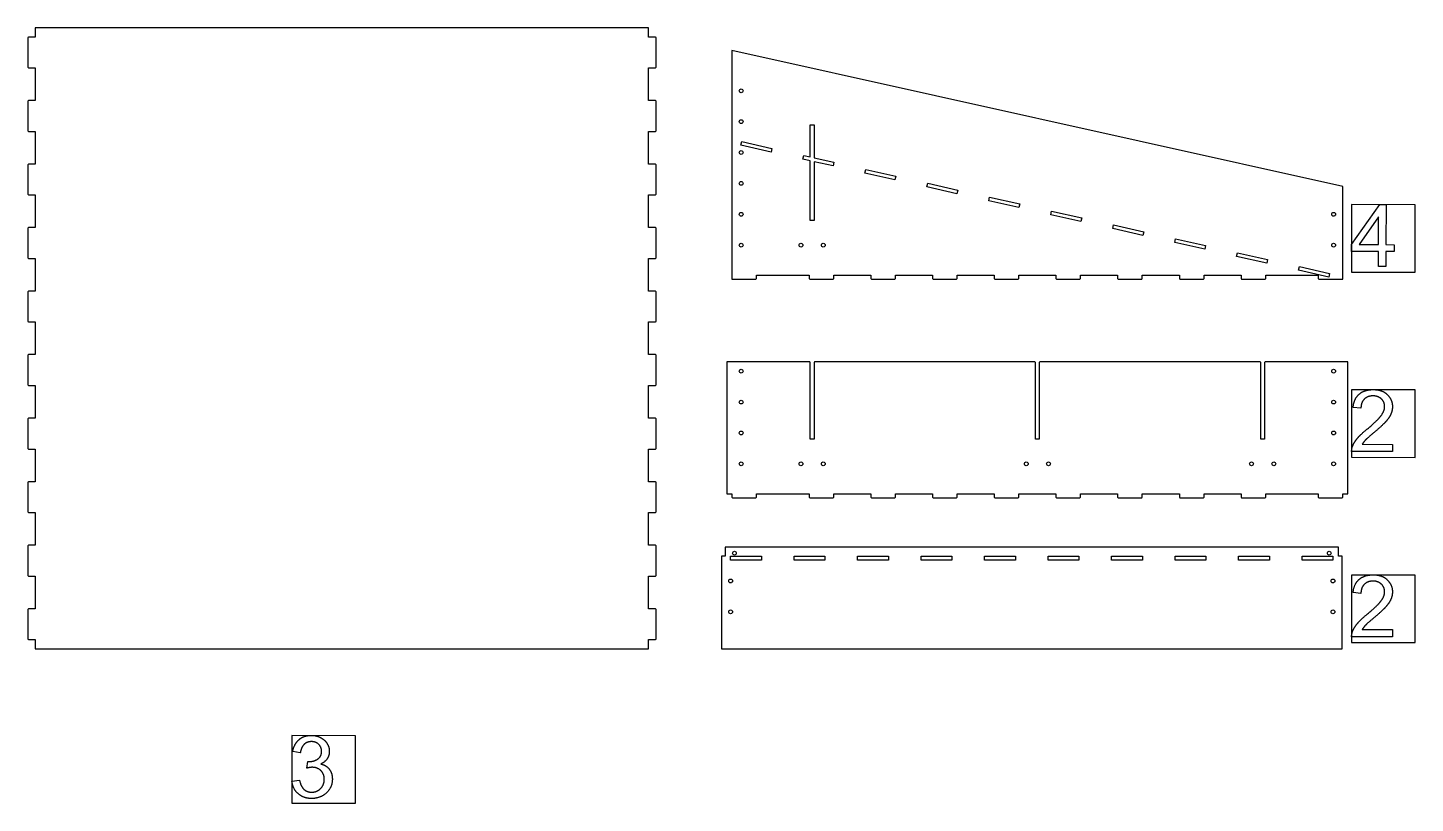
# Model space of a CAD drawing. Header units: millimetres. Extents: x -2231 to 17, y -250 to 1006.
import ezdxf

# ---------------------------------------------------------------- set-up
doc = ezdxf.new("R2010")
doc.units = ezdxf.units.MM
doc.layers.get('0').update_dxf_attribs({"linetype": 'CONTINUOUS'})

msp = doc.modelspace()

# ---------------------------------------------------------------- linework, layer by layer
for p, q in [((-85.9, 654.8), (-40.1, 719.6)), ((-40.1, 719.6), (-30.1, 719.6)), ((-30.1, 719.6), (-30.2, 654.8)), ((-42.4, 699.9), (-73.8, 654.8)), ((-42.5, 654.8), (-42.4, 699.9)), ((-85.9, 643.6), (-85.9, 654.8)), ((-73.8, 654.8), (-42.5, 654.8)), ((-30.2, 654.8), (-16.7, 654.7)), ((-16.7, 654.7), (-16.7, 643.5)), ((-42.5, 643.5), (-85.9, 643.6)), ((-42.5, 619.6), (-42.5, 643.5)), ((-16.7, 643.5), (-30.2, 643.5)), ((-30.2, 643.5), (-30.2, 619.6)), ((-30.2, 619.6), (-42.5, 619.6)), ((-70.7, 389.8), (-83.4, 391.1)), ((-19.7, 319.5), (-85.8, 319.6)), ((-68.7, 331.4), (-19.7, 331.3)), ((-19.7, 331.3), (-19.7, 319.5)), ((-70.7, 89.8), (-83.4, 91.1)), ((-68.7, 31.4), (-19.7, 31.3)), ((-19.7, 31.3), (-19.7, 19.5)), ((-19.7, 19.5), (-85.8, 19.6)), ((-1789.4, -168.2), (-1801.7, -166)), ((-1778.8, -193.2), (-1777.4, -182.4)), ((-1803, -214.1), (-1790.7, -212.5))]:
    msp.add_line(p, q)
for points in [[(-2230.1, 991.1), (-2231.1, 990.1), (-2231.1, 942.1), (-2230.1, 941.1), (-2218.9, 941.1), (-2218.9, 888.2), (-2230.1, 888.2), (-2231.1, 887.2), (-2231.1, 839.2), (-2230.1, 838.2), (-2218.9, 838.2), (-2218.9, 785.3), (-2230.1, 785.3), (-2231.1, 784.3), (-2231.1, 736.3), (-2230.1, 735.3), (-2218.9, 735.3), (-2218.9, 682.4), (-2230.1, 682.4), (-2231.1, 681.4), (-2231.1, 633.4), (-2230.1, 632.4), (-2218.9, 632.4), (-2218.9, 579.5), (-2230.1, 579.5), (-2231.1, 578.5), (-2231.1, 530.5), (-2230.1, 529.5), (-2218.9, 529.5), (-2218.9, 476.6), (-2230.1, 476.6), (-2231.1, 475.6), (-2231.1, 427.6), (-2230.1, 426.6), (-2218.9, 426.6), (-2218.9, 373.7), (-2230.1, 373.7), (-2231.1, 372.7), (-2231.1, 324.7), (-2230.1, 323.7), (-2218.9, 323.7), (-2218.9, 270.8), (-2230.1, 270.8), (-2231.1, 269.8), (-2231.1, 221.8), (-2230.1, 220.8), (-2218.9, 220.8), (-2218.9, 167.9), (-2230.1, 167.9), (-2231.1, 166.9), (-2231.1, 118.9), (-2230.1, 117.9), (-2218.9, 117.9), (-2218.9, 65), (-2230.1, 65), (-2231.1, 64), (-2231.1, 16), (-2230.1, 15), (-2218.9, 15), (-2218.9, 0), (-1225, 0), (-1225, 15), (-1213.8, 15), (-1212.8, 16), (-1212.8, 64), (-1213.8, 65), (-1225, 65), (-1225, 117.9), (-1213.8, 117.9), (-1212.8, 118.9), (-1212.8, 166.9), (-1213.8, 167.9), (-1225, 167.9), (-1225, 220.8), (-1213.8, 220.8), (-1212.8, 221.8), (-1212.8, 269.8), (-1213.8, 270.8), (-1225, 270.8), (-1225, 323.7), (-1213.8, 323.7), (-1212.8, 324.7), (-1212.8, 372.7), (-1213.8, 373.7), (-1225, 373.7), (-1225, 426.6), (-1213.8, 426.6), (-1212.8, 427.6), (-1212.8, 475.6), (-1213.8, 476.6), (-1225, 476.6), (-1225, 529.5), (-1213.8, 529.5), (-1212.8, 530.5), (-1212.8, 578.5), (-1213.8, 579.5), (-1225, 579.5), (-1225, 632.4), (-1213.8, 632.4), (-1212.8, 633.4), (-1212.8, 681.4), (-1213.8, 682.4), (-1225, 682.4), (-1225, 735.3), (-1213.8, 735.3), (-1212.8, 736.3), (-1212.8, 784.3), (-1213.8, 785.3), (-1225, 785.3), (-1225, 838.2), (-1213.8, 838.2), (-1212.8, 839.2), (-1212.8, 887.2), (-1213.8, 888.2), (-1225, 888.2), (-1225, 941.1), (-1213.8, 941.1), (-1212.8, 942.1), (-1212.8, 990.1), (-1213.8, 991.1), (-1225, 991.1), (-1225, 1006.1), (-2218.9, 1006.1), (-2218.9, 991.1)], [(-1051, 599), (-1050, 600), (-1050, 605.1), (-965, 605.1), (-965, 600), (-964, 599), (-926, 599), (-925, 600), (-925, 605.1), (-865, 605.1), (-865, 600), (-864, 599), (-826, 599), (-825, 600), (-825, 605.1), (-765, 605.1), (-765, 600), (-764, 599), (-726, 599), (-725, 600), (-725, 605.1), (-665, 605.1), (-665, 600), (-664, 599), (-626, 599), (-625, 600), (-625, 605.1), (-565, 605.1), (-565, 600), (-564, 599), (-526, 599), (-525, 600), (-525, 605.1), (-465, 605.1), (-465, 600), (-464, 599), (-426, 599), (-425, 600), (-425, 605.1), (-365, 605.1), (-365, 600), (-364, 599), (-326, 599), (-325, 600), (-325, 605.1), (-265, 605.1), (-265, 600), (-264, 599), (-226, 599), (-225, 600), (-225, 605.1), (-140, 605.1), (-140, 600), (-139, 599), (-100, 599), (-100, 749), (-1090, 969), (-1090, 599)], [(-973.6, 799.2), (-963.1, 796.8), (-963.1, 849), (-956.9, 849), (-956.9, 795.4), (-924.8, 788.2), (-926.2, 782.3), (-956.9, 789.2), (-956.9, 694), (-963.1, 694), (-963.1, 790.6), (-975, 793.2)], [(-1074, 821.7), (-1025.2, 810.7), (-1026.6, 804.8), (-1075.4, 815.7)], [(-873.2, 776.7), (-824.4, 765.7), (-825.8, 759.8), (-874.5, 770.7)], [(-772.8, 754.2), (-724, 743.2), (-725.3, 737.3), (-774.1, 748.2)], [(-672.4, 731.7), (-623.6, 720.7), (-624.9, 714.8), (-673.7, 725.7)], [(-85.9, 610.3), (17.1, 610.1), (17.3, 719.5), (-85.8, 719.6)], [(-572, 709.2), (-523.2, 698.2), (-524.5, 692.3), (-573.3, 703.2)], [(-471.6, 686.7), (-422.8, 675.7), (-424.1, 669.8), (-472.9, 680.7)], [(-371.2, 664.2), (-322.4, 653.2), (-323.7, 647.3), (-372.5, 658.2)], [(-270.8, 641.7), (-222, 630.7), (-223.3, 624.8), (-272.1, 635.7)], [(-170.3, 619.2), (-121.6, 608.2), (-122.9, 602.3), (-171.7, 613.2)], [(-956, 464.8), (-956.9, 463.8), (-956.9, 339.8), (-963.1, 339.8), (-963.1, 463.8), (-964, 464.8), (-1098, 464.8), (-1098, 251), (-1090, 251), (-1090, 245.8), (-1089, 244.8), (-1051, 244.8), (-1050, 245.8), (-1050, 251), (-965, 251), (-965, 245.8), (-964, 244.8), (-926, 244.8), (-925, 245.8), (-925, 251), (-865, 251), (-865, 245.8), (-864, 244.8), (-826, 244.8), (-825, 245.8), (-825, 251), (-765, 251), (-765, 245.8), (-764, 244.8), (-726, 244.8), (-725, 245.8), (-725, 251), (-665, 251), (-665, 245.8), (-664, 244.8), (-626, 244.8), (-625, 245.8), (-625, 251), (-565, 251), (-565, 245.8), (-564, 244.8), (-526, 244.8), (-525, 245.8), (-525, 251), (-465, 251), (-465, 245.8), (-464, 244.8), (-426, 244.8), (-425, 245.8), (-425, 251), (-365, 251), (-365, 245.8), (-364, 244.8), (-326, 244.8), (-325, 245.8), (-325, 251), (-265, 251), (-265, 245.8), (-264, 244.8), (-226, 244.8), (-225, 245.8), (-225, 251), (-140, 251), (-140, 245.8), (-139, 244.8), (-101, 244.8), (-100, 245.8), (-100, 251), (-92, 251), (-92, 464.8), (-225.9, 464.8), (-226.9, 463.8), (-226.9, 339.8), (-233.1, 339.8), (-233.1, 463.8), (-234.1, 464.8), (-591, 464.8), (-592, 463.8), (-592, 339.8), (-598, 339.8), (-598, 463.8), (-599, 464.8)], [(-85.9, 310.3), (17.1, 310.1), (17.3, 419.5), (-85.8, 419.6)], [(-1101, 165), (-1101, 150), (-1107.1, 150), (-1107.1, 0), (-101, 0), (-101, 150), (-107.1, 150), (-107.1, 165)], [(-1042.1, 143.9), (-1092.1, 143.9), (-1092.1, 150), (-1042.1, 150)], [(-939.2, 150), (-939.2, 143.9), (-989.2, 143.9), (-989.2, 150)], [(-836.3, 150), (-836.3, 143.9), (-886.3, 143.9), (-886.3, 150)], [(-733.4, 150), (-733.4, 143.9), (-783.4, 143.9), (-783.4, 150)], [(-630.5, 150), (-630.5, 143.9), (-680.5, 143.9), (-680.5, 150)], [(-527.6, 150), (-527.6, 143.9), (-577.6, 143.9), (-577.6, 150)], [(-424.7, 150), (-424.7, 143.9), (-474.7, 143.9), (-474.7, 150)], [(-321.8, 150), (-321.8, 143.9), (-371.8, 143.9), (-371.8, 150)], [(-218.9, 150), (-218.9, 143.9), (-268.9, 143.9), (-268.9, 150)], [(-116, 150), (-116, 143.9), (-166, 143.9), (-166, 150)], [(-85.9, 10.3), (17.1, 10.1), (17.3, 119.5), (-85.8, 119.6)], [(-1803.1, -249.8), (-1700, -250), (-1699.8, -140.6), (-1802.9, -140.5)]]:
    msp.add_lwpolyline(points, close=True)
for centre in [(-1075, 904), (-1075, 854), (-1075, 804), (-1075, 754), (-1075, 704), (-115, 704), (-1075, 654), (-978.1, 654), (-941.9, 654), (-115, 654), (-1075, 449.8), (-115, 449.8), (-1075, 399.8), (-115, 399.8), (-1075, 349.8), (-115, 349.8), (-1075, 299.8), (-978.1, 299.8), (-941.9, 299.8), (-613, 299.8), (-577, 299.8), (-248.1, 299.8), (-211.9, 299.8), (-115, 299.8), (-1086, 155), (-122.1, 155), (-1092.1, 110), (-116, 110), (-1092.1, 60), (-116, 60)]:
    msp.add_circle(centre, 3.05)
for points in [[(-83.4, 391.1), (-82, 405.2), (-73.6, 412.6)], [(-73.6, 412.6), (-65.1, 420), (-50.8, 420)], [(-51.1, 409.8), (-60, 409.8), (-65.3, 404.5)], [(-37.5, 404.8), (-42.7, 409.8), (-51.1, 409.8)], [(-50.8, 420), (-36.4, 420), (-28.1, 412)], [(-32.3, 392.5), (-32.3, 399.8), (-37.5, 404.8)], [(-28.1, 412), (-19.7, 404), (-19.7, 392.2)], [(-65.3, 404.5), (-70.7, 399.2), (-70.7, 389.8)], [(-38.1, 377.7), (-32.3, 385.5), (-32.3, 392.5)], [(-19.7, 392.2), (-19.7, 386.2), (-22.2, 380.4)], [(-60.1, 356.6), (-43.8, 369.9), (-38.1, 377.7)], [(-30.3, 368.2), (-36.1, 361.8), (-49.3, 350.6)], [(-22.2, 380.4), (-24.6, 374.6), (-30.3, 368.2)], [(-84.3, 328.2), (-81.8, 334.9), (-76.2, 341.4)], [(-76.2, 341.4), (-70.7, 348), (-60.1, 356.6)], [(-63.5, 338.1), (-66.7, 334.7), (-68.7, 331.4)], [(-49.3, 350.6), (-60.4, 341.4), (-63.5, 338.1)], [(-85.8, 319.6), (-85.9, 324.1), (-84.3, 328.2)], [(-83.4, 91.1), (-82, 105.2), (-73.6, 112.6)], [(-73.6, 112.6), (-65.1, 120), (-50.8, 120)], [(-50.8, 120), (-36.4, 120), (-28.1, 112)], [(-65.3, 104.5), (-70.7, 99.2), (-70.7, 89.8)], [(-51.1, 109.8), (-60, 109.8), (-65.3, 104.5)], [(-37.5, 104.8), (-42.7, 109.8), (-51.1, 109.8)], [(-38.1, 77.7), (-32.3, 85.5), (-32.3, 92.5)], [(-32.3, 92.5), (-32.3, 99.8), (-37.5, 104.8)], [(-28.1, 112), (-19.7, 104), (-19.7, 92.2)], [(-19.7, 92.2), (-19.7, 86.2), (-22.2, 80.4)], [(-60.1, 56.6), (-43.8, 69.9), (-38.1, 77.7)], [(-30.3, 68.2), (-36.1, 61.8), (-49.3, 50.6)], [(-22.2, 80.4), (-24.6, 74.6), (-30.3, 68.2)], [(-76.2, 41.4), (-70.7, 48), (-60.1, 56.6)], [(-49.3, 50.6), (-60.4, 41.4), (-63.5, 38.1)], [(-85.8, 19.6), (-85.9, 24.1), (-84.3, 28.2)], [(-84.3, 28.2), (-81.8, 34.9), (-76.2, 41.4)], [(-63.5, 38.1), (-66.7, 34.7), (-68.7, 31.4)], [(-1801.7, -166), (-1799.4, -153.7), (-1791.4, -146.9)], [(-1791.4, -146.9), (-1783.4, -140.1), (-1771.6, -140.1)], [(-1783.3, -154.7), (-1788, -159.2), (-1789.4, -168.2)], [(-1771.3, -150.2), (-1778.5, -150.2), (-1783.3, -154.7)], [(-1771.6, -140.1), (-1763.4, -140.1), (-1756.5, -143.7)], [(-1759.5, -154.7), (-1764.1, -150.2), (-1771.3, -150.2)], [(-1755, -165.9), (-1755, -159.1), (-1759.5, -154.7)], [(-1756.5, -143.7), (-1749.6, -147.2), (-1746, -153.3)], [(-1746, -153.3), (-1742.3, -159.3), (-1742.4, -166.2)], [(-1775.4, -182.6), (-1767.6, -182.6), (-1761.3, -178.5)], [(-1761.3, -178.5), (-1755, -174.4), (-1755, -165.9)], [(-1745.9, -178), (-1749.3, -183.3), (-1756.2, -186.4)], [(-1742.4, -166.2), (-1742.4, -172.6), (-1745.9, -178)], [(-1770.1, -191.8), (-1773.6, -191.8), (-1778.8, -193.2)], [(-1777.4, -182.4), (-1776.1, -182.6), (-1775.4, -182.6)], [(-1756, -197.3), (-1761.6, -191.8), (-1770.1, -191.8)], [(-1756.2, -186.4), (-1747.3, -188.5), (-1742.4, -194.9)], [(-1750.5, -211.3), (-1750.5, -202.8), (-1756, -197.3)], [(-1742.4, -194.9), (-1737.5, -201.4), (-1737.5, -211.1)], [(-1793.1, -234.4), (-1801.8, -226.6), (-1803, -214.1)], [(-1790.7, -212.5), (-1788.6, -222.9), (-1783.5, -227.5)], [(-1756.5, -226.2), (-1750.6, -220.2), (-1750.5, -211.3)], [(-1737.5, -211.1), (-1737.5, -224.1), (-1747.1, -233.2)], [(-1771.3, -242.3), (-1784.4, -242.3), (-1793.1, -234.4)], [(-1783.5, -227.5), (-1778.5, -232.1), (-1771.2, -232.1)], [(-1747.1, -233.2), (-1756.7, -242.3), (-1771.3, -242.3)], [(-1771.2, -232.1), (-1762.5, -232.2), (-1756.5, -226.2)]]:
    msp.add_open_spline(points, degree=2)

doc.saveas('drawing.dxf')
